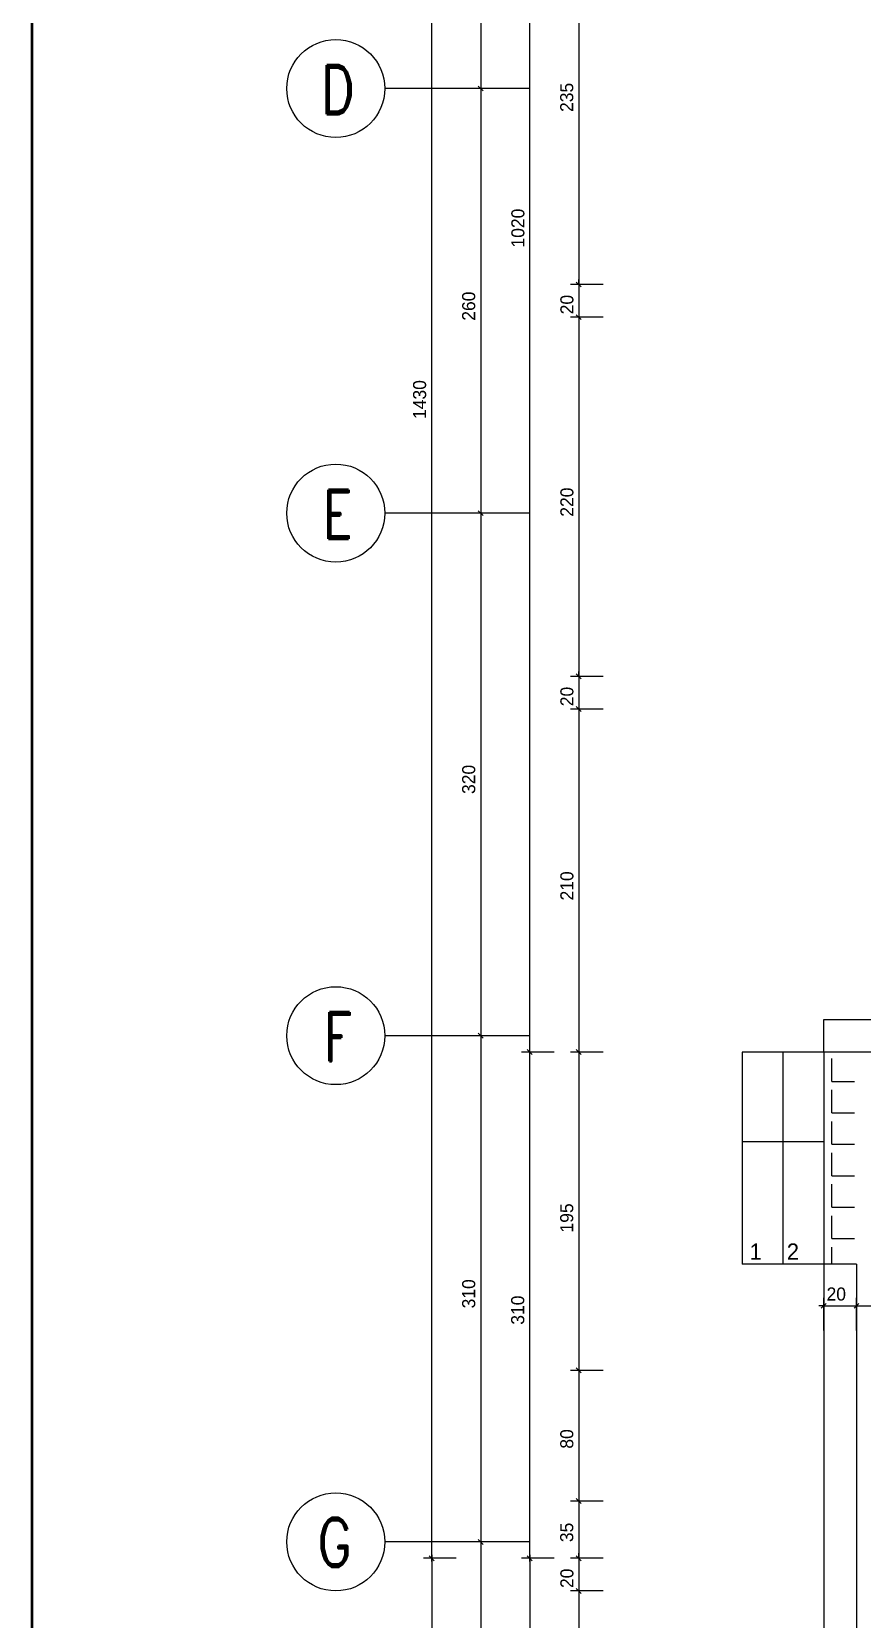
# Model space of a CAD drawing. Extents: x 182769.15 to 182771.38, y 101811.72 to 101812.21.
# Drawn here: x 182769.1488 to 182769.2504, y 101811.8463 to 101812.0408 of the extents above; entities that cross this region are included whole.
import ezdxf

# ---------------------------------------------------------------- set-up
doc = ezdxf.new("R2010")
doc.units = 0
doc.header["$MEASUREMENT"] = 0
doc.linetypes.add('DUZ', pattern=[500, 500])
doc.layers.get('0').update_dxf_attribs({"color": 1, "linetype": 'DUZ'})
for name, color, linetype in [('AKS', 191, 'Continuous'), ('AKS YAZI', 81, 'Continuous'), ('BALKON', 4, 'Continuous'), ('dış dikey', 2, 'Continuous'), ('iç yatay', 3, 'Continuous'), ('kapı pen. yazısı', 1, 'Continuous'), ('TARAMA', 15, 'Continuous')]:
    doc.layers.add(name, color=color, linetype=linetype)
doc.layers.add('Standard', color=7, linetype='Continuous', lineweight=25)
doc.styles.add('İÇ ÖLÇÜ', font='stylu.ttf', dxfattribs={"height": 8})
doc.styles.add('STYLE1', font='romand.shx', dxfattribs={"width": 0.8, "height": 0.125})

msp = doc.modelspace()

# ---------------------------------------------------------------- linework, layer by layer
at = {"color": 0, "linetype": 'ByBlock'}
for p, q in [((182769.20402, 101812.03352), (182769.20342, 101812.03412)), ((182769.20342, 101812.03412), (182769.20402, 101812.03352)), ((182769.21542, 101812.01012), (182769.21602, 101812.00952)), ((182769.21542, 101812.01012), (182769.21602, 101812.00952)), ((182769.21602, 101812.00552), (182769.21542, 101812.00612)), ((182769.21602, 101812.00552), (182769.21542, 101812.00612)), ((182769.20402, 101811.98152), (182769.20342, 101811.98212)), ((182769.20342, 101811.98212), (182769.20402, 101811.98152)), ((182769.21542, 101811.96212), (182769.21602, 101811.96152)), ((182769.21542, 101811.96212), (182769.21602, 101811.96152)), ((182769.21602, 101811.95752), (182769.21542, 101811.95812)), ((182769.21602, 101811.95752), (182769.21542, 101811.95812)), ((182769.20402, 101811.91752), (182769.20342, 101811.91812)), ((182769.20342, 101811.91812), (182769.20402, 101811.91752)), ((182769.20942, 101811.91612), (182769.21002, 101811.91552)), ((182769.21002, 101811.91552), (182769.20942, 101811.91612)), ((182769.21602, 101811.91552), (182769.21542, 101811.91612)), ((182769.21542, 101811.91612), (182769.21602, 101811.91552)), ((182769.24542, 101811.88443), (182769.24602, 101811.88503)), ((182769.25002, 101811.88503), (182769.24942, 101811.88443)), ((182769.25002, 101811.88503), (182769.24942, 101811.88443)), ((182769.21602, 101811.87652), (182769.21542, 101811.87712)), ((182769.21542, 101811.87712), (182769.21602, 101811.87652)), ((182769.21602, 101811.86052), (182769.21542, 101811.86112)), ((182769.21542, 101811.86112), (182769.21602, 101811.86052)), ((182769.20402, 101811.85552), (182769.20342, 101811.85612)), ((182769.20342, 101811.85612), (182769.20402, 101811.85552)), ((182769.19802, 101811.85352), (182769.19742, 101811.85412)), ((182769.19742, 101811.85412), (182769.19802, 101811.85352)), ((182769.21002, 101811.85352), (182769.20942, 101811.85412)), ((182769.20942, 101811.85412), (182769.21002, 101811.85352)), ((182769.21542, 101811.85412), (182769.21602, 101811.85352)), ((182769.21542, 101811.85412), (182769.21602, 101811.85352)), ((182769.21602, 101811.84952), (182769.21542, 101811.85012)), ((182769.21602, 101811.84952), (182769.21542, 101811.85012))]:
    msp.add_line(p, q, dxfattribs=at)
at = {"layer": 'AKS', "linetype": 'Continuous'}
for p, q in [((182769.20972, 101812.03382), (182769.19198, 101812.03382)), ((182769.20972, 101811.98182), (182769.19198, 101811.98182)), ((182769.20972, 101811.91782), (182769.19198, 101811.91782)), ((182769.20972, 101811.85582), (182769.19198, 101811.85582))]:
    msp.add_line(p, q, dxfattribs=at)
at = {"layer": 'AKS YAZI', "ltscale": 100}
for centre in [(182769.18598, 101812.03382), (182769.18598, 101811.98182), (182769.18598, 101811.91782), (182769.18598, 101811.85582)]:
    msp.add_circle(centre, 0.006, dxfattribs=at)
at = {"layer": 'BALKON'}
for p, q in [((182769.24572, 101811.91582), (182769.24572, 101811.91982)), ((182769.24572, 101811.91982), (182769.25972, 101811.91982)), ((182769.23572, 101811.91582), (182769.23572, 101811.88982)), ((182769.24572, 101811.91582), (182769.23572, 101811.91582)), ((182769.24072, 101811.91582), (182769.24072, 101811.88982)), ((182769.25972, 101811.91582), (182769.24572, 101811.91582)), ((182769.24572, 101811.91582), (182769.24572, 101811.88982)), ((182769.24572, 101811.90482), (182769.23572, 101811.90482)), ((182769.24972, 101811.88982), (182769.23572, 101811.88982)), ((182769.24572, 101811.88982), (182769.24572, 101811.81382)), ((182769.24972, 101811.88982), (182769.24972, 101811.81782))]:
    msp.add_line(p, q, dxfattribs=at)
at = {"layer": 'dış dikey'}
for p, q in [((182769.19772, 101811.85342), (182769.19772, 101812.14022)), ((182769.20972, 101811.91542), (182769.20972, 101812.12022)), ((182769.20372, 101812.07622), (182769.20372, 101812.03342)), ((182769.21572, 101812.05722), (182769.21572, 101812.00942)), ((182769.20672, 101812.03382), (182769.20272, 101812.03382)), ((182769.20672, 101812.03382), (182769.20272, 101812.03382)), ((182769.20372, 101812.03422), (182769.20372, 101811.98142)), ((182769.21872, 101812.00982), (182769.21472, 101812.00982)), ((182769.21872, 101812.00982), (182769.21472, 101812.00982)), ((182769.21572, 101812.00982), (182769.21572, 101812.01042)), ((182769.21572, 101812.00982), (182769.21572, 101812.00582)), ((182769.21872, 101812.00582), (182769.21472, 101812.00582)), ((182769.21872, 101812.00582), (182769.21472, 101812.00582)), ((182769.21572, 101812.00622), (182769.21572, 101811.96142)), ((182769.21572, 101812.00582), (182769.21572, 101812.00522)), ((182769.20372, 101811.98222), (182769.20372, 101811.91742)), ((182769.20672, 101811.98182), (182769.20272, 101811.98182)), ((182769.20672, 101811.98182), (182769.20272, 101811.98182)), ((182769.21872, 101811.96182), (182769.21472, 101811.96182)), ((182769.21872, 101811.96182), (182769.21472, 101811.96182)), ((182769.21572, 101811.96182), (182769.21572, 101811.96242)), ((182769.21572, 101811.96182), (182769.21572, 101811.95782)), ((182769.21872, 101811.95782), (182769.21472, 101811.95782)), ((182769.21872, 101811.95782), (182769.21472, 101811.95782)), ((182769.21572, 101811.95822), (182769.21572, 101811.91542)), ((182769.21572, 101811.95782), (182769.21572, 101811.95722)), ((182769.20372, 101811.91822), (182769.20372, 101811.85542)), ((182769.20672, 101811.91782), (182769.20272, 101811.91782)), ((182769.20672, 101811.91782), (182769.20272, 101811.91782)), ((182769.20972, 101811.85342), (182769.20972, 101811.91622)), ((182769.21572, 101811.91622), (182769.21572, 101811.87642)), ((182769.21272, 101811.91582), (182769.20872, 101811.91582)), ((182769.21272, 101811.91582), (182769.20872, 101811.91582)), ((182769.21872, 101811.91582), (182769.21472, 101811.91582)), ((182769.21872, 101811.91582), (182769.21472, 101811.91582)), ((182769.21572, 101811.87722), (182769.21572, 101811.86042)), ((182769.21872, 101811.87682), (182769.21472, 101811.87682)), ((182769.21872, 101811.87682), (182769.21472, 101811.87682)), ((182769.21872, 101811.86082), (182769.21472, 101811.86082)), ((182769.21872, 101811.86082), (182769.21472, 101811.86082)), ((182769.21572, 101811.86122), (182769.21572, 101811.85342)), ((182769.20672, 101811.85582), (182769.20272, 101811.85582)), ((182769.20672, 101811.85582), (182769.20272, 101811.85582)), ((182769.20372, 101811.85622), (182769.20372, 101811.81742)), ((182769.20072, 101811.85382), (182769.19672, 101811.85382)), ((182769.20072, 101811.85382), (182769.19672, 101811.85382)), ((182769.19772, 101811.85422), (182769.19772, 101811.81342)), ((182769.21272, 101811.85382), (182769.20872, 101811.85382)), ((182769.21272, 101811.85382), (182769.20872, 101811.85382)), ((182769.20972, 101811.85422), (182769.20972, 101811.81342)), ((182769.21872, 101811.85382), (182769.21472, 101811.85382)), ((182769.21872, 101811.85382), (182769.21472, 101811.85382)), ((182769.21572, 101811.85382), (182769.21572, 101811.85442)), ((182769.21572, 101811.85382), (182769.21572, 101811.84982)), ((182769.21872, 101811.84982), (182769.21472, 101811.84982)), ((182769.21872, 101811.84982), (182769.21472, 101811.84982)), ((182769.21572, 101811.85022), (182769.21572, 101811.81342)), ((182769.21572, 101811.84982), (182769.21572, 101811.84922))]:
    msp.add_line(p, q, dxfattribs=at)
at = {"layer": 'iç yatay'}
for p, q in [((182769.24572, 101811.88173), (182769.24572, 101811.88573)), ((182769.24972, 101811.88173), (182769.24972, 101811.88573)), ((182769.24972, 101811.88173), (182769.24972, 101811.88573)), ((182769.24572, 101811.88473), (182769.24512, 101811.88473)), ((182769.24572, 101811.88473), (182769.24972, 101811.88473)), ((182769.24932, 101811.88473), (182769.34312, 101811.88473)), ((182769.24972, 101811.88473), (182769.25032, 101811.88473))]:
    msp.add_line(p, q, dxfattribs=at)
at = {"layer": 'Standard', "color": 4, "linetype": 'ByBlock', "lineweight": 50}
msp.add_line((182769.14876, 101812.21363), (182769.14876, 101811.72316), dxfattribs=at)
at = {"layer": 'TARAMA'}
for p, q in [((182769.24669, 101811.91222), (182769.24669, 101811.91502)), ((182769.24669, 101811.91222), (182769.24949, 101811.91222)), ((182769.24669, 101811.90837), (182769.24669, 101811.91117)), ((182769.24669, 101811.90837), (182769.24949, 101811.90837)), ((182769.24669, 101811.90452), (182769.24669, 101811.90732)), ((182769.24669, 101811.90452), (182769.24949, 101811.90452)), ((182769.24669, 101811.90067), (182769.24669, 101811.90347)), ((182769.24669, 101811.90067), (182769.24949, 101811.90067)), ((182769.24669, 101811.89682), (182769.24669, 101811.89962)), ((182769.24669, 101811.89682), (182769.24949, 101811.89682)), ((182769.24669, 101811.89297), (182769.24669, 101811.89577)), ((182769.24669, 101811.89297), (182769.24949, 101811.89297)), ((182769.24669, 101811.88982), (182769.24669, 101811.89192))]:
    msp.add_line(p, q, dxfattribs=at)

# ---------------------------------------------------------------- texts
at = {"layer": 'AKS YAZI', "style": 'STYLE1', "width": 0.8}
for s, p in [('D', (182769.18406, 101812.03069, 0.00005)), ('E', (182769.18425, 101811.97869, 0.00005)), ('F', (182769.18438, 101811.91469, 0.00005)), ('G', (182769.18366, 101811.85275, 0.00005))]:
    msp.add_text(s, height=0.006, dxfattribs=at).set_placement(p)
at = {"layer": 'dış dikey', "color": 11, "style": 'İÇ ÖLÇÜ'}
for s, p in [('235', (182769.21505, 101812.03095)), ('1020', (182769.20907, 101812.01435)), ('260', (182769.20305, 101812.00538)), ('20', (182769.21507, 101812.00617)), ('1430', (182769.19704, 101811.99335)), ('220', (182769.21507, 101811.98138)), ('20', (182769.21507, 101811.95817)), ('320', (182769.20305, 101811.94742)), ('210', (182769.21507, 101811.93438)), ('195', (182769.21505, 101811.89371)), ('310', (182769.20305, 101811.88442)), ('310', (182769.20905, 101811.88242)), ('80', (182769.21506, 101811.86724)), ('35', (182769.21505, 101811.85579)), ('20', (182769.21507, 101811.85017))]:
    msp.add_text(s, height=0.0016, rotation=90, dxfattribs=at).set_placement(p)
at = {"layer": 'iç yatay', "color": 11, "style": 'İÇ ÖLÇÜ'}
msp.add_text('20', height=0.0016, dxfattribs=at).set_placement((182769.24606, 101811.88538))
at = {"layer": 'kapı pen. yazısı'}
for s, p in [('1', (182769.23664, 101811.89037)), ('2', (182769.2412, 101811.89037))]:
    msp.add_text(s, height=0.002, dxfattribs=at).set_placement(p)

doc.saveas('drawing.dxf')
